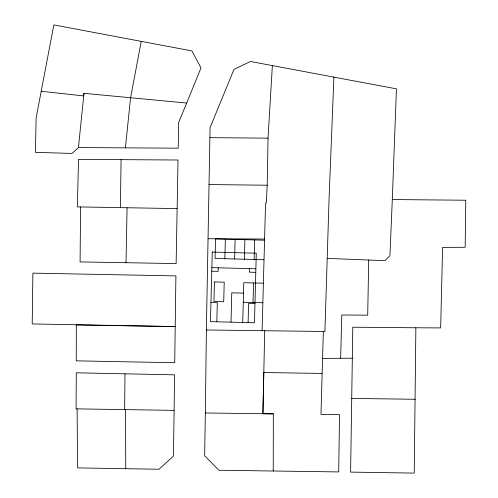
<?xml version="1.0" encoding="UTF-8"?>
<svg xmlns="http://www.w3.org/2000/svg" width="498" height="498" viewBox="0 0 498 498"><rect width="100%" height="100%" fill="white"/><g stroke="black" fill="none" stroke-linecap="round" stroke-linejoin="round"><path stroke-width="0.75" d="M273.234 470.927L273.346 413.85L205.35 412.979L204.647 455.745L218.859 470.243L338.702 471.93L339.53 414.585L320.98 414.367L323.351 331.475M80.564 206.956L80.091 261.929L176.136 263.567L178.016 160.014L78.553 159.366L77.346 206.894L177.145 208.6M77.109 408.877L77.601 467.902L158.999 469.259L173.429 456.143L174.119 410.371L76.088 408.858L76.287 372.797L124.986 373.824L124.649 409.605L125.546 409.624L125.745 468.705M415.867 327.765L352.783 327.211L350.617 472.11L414.243 473.1L415.867 327.765L440.655 327.921L442.598 247.382L465.163 247.282L465.786 200.233L392.3 199.549L389.922 255.767L384.848 260.653L327.198 258.394M174.119 410.371L174.568 374.832L124.986 373.824M205.35 412.979L206.384 329.975L210.063 127.631L233.985 69.396L250.469 61.484L396.439 88.849L392.3 199.549M120.404 207.697L121.07 159.734M206.384 329.975L262.091 330.691L265.571 202.96L266.299 202.979L267.202 185.225L268.042 138.158L272.369 65.549M126.019 262.714L127.077 207.822M368.725 260.018L367.698 315.178L341.809 314.973L340.62 358.286M273.346 413.85L262.919 413.738L263.809 372.516L321.932 373.438M262.919 413.738L264.712 330.722M216.823 321.789L217.321 302.641L210.947 302.479M218.224 267.806L218.13 271.36L211.762 271.198M224.835 258.723L225.345 239.171M231.01 322.156L231.775 292.83L243.503 293.135M234.608 258.979L235.118 239.426M242.744 322.461L243.777 282.69L263.324 283.2M244.387 259.234L244.892 239.681M248.104 322.604L248.602 303.456L254.97 303.624M249.504 268.615L249.411 272.176L255.785 272.344M253.04 302.498L253.55 282.945M254.161 259.483L254.671 239.936M333.903 77.022L329.054 199.082L324.914 331.494L262.091 330.691M78.441 147.557L83.981 93.331L186.682 103.036L200.993 67.921L191.929 50.921L53.852 24.9L36.117 118.001L35.433 152.344L71.998 153.44L78.441 147.557L178.228 148.186L178.62 122.57L186.682 103.036M125.384 147.862L130.594 97.77L141.227 41.371M83.981 93.331L83.508 95.915L41.222 91.252M322.393 358.429L352.291 358.187M208.046 238.729L264.475 239.046M209.87 137.666L268.042 138.158M209.029 184.559L267.202 185.225M351.7 398.444L415.151 399.265M264.444 240.192L215.566 238.916L215.061 258.468L263.934 259.738M211.855 267.638L255.872 268.783M243.267 302.242L262.82 302.753M76.306 324.933L76.275 360.845L174.717 362.718L175.912 275.898L32.887 273.141L32.214 323.93L175.172 326.576L76.306 324.933M212.26 252.05L210.449 321.621L254.472 322.766L256.283 253.196L212.26 252.05M214.451 281.93L213.941 301.483L223.714 301.732L224.225 282.185L214.451 281.93"/></g></svg>
